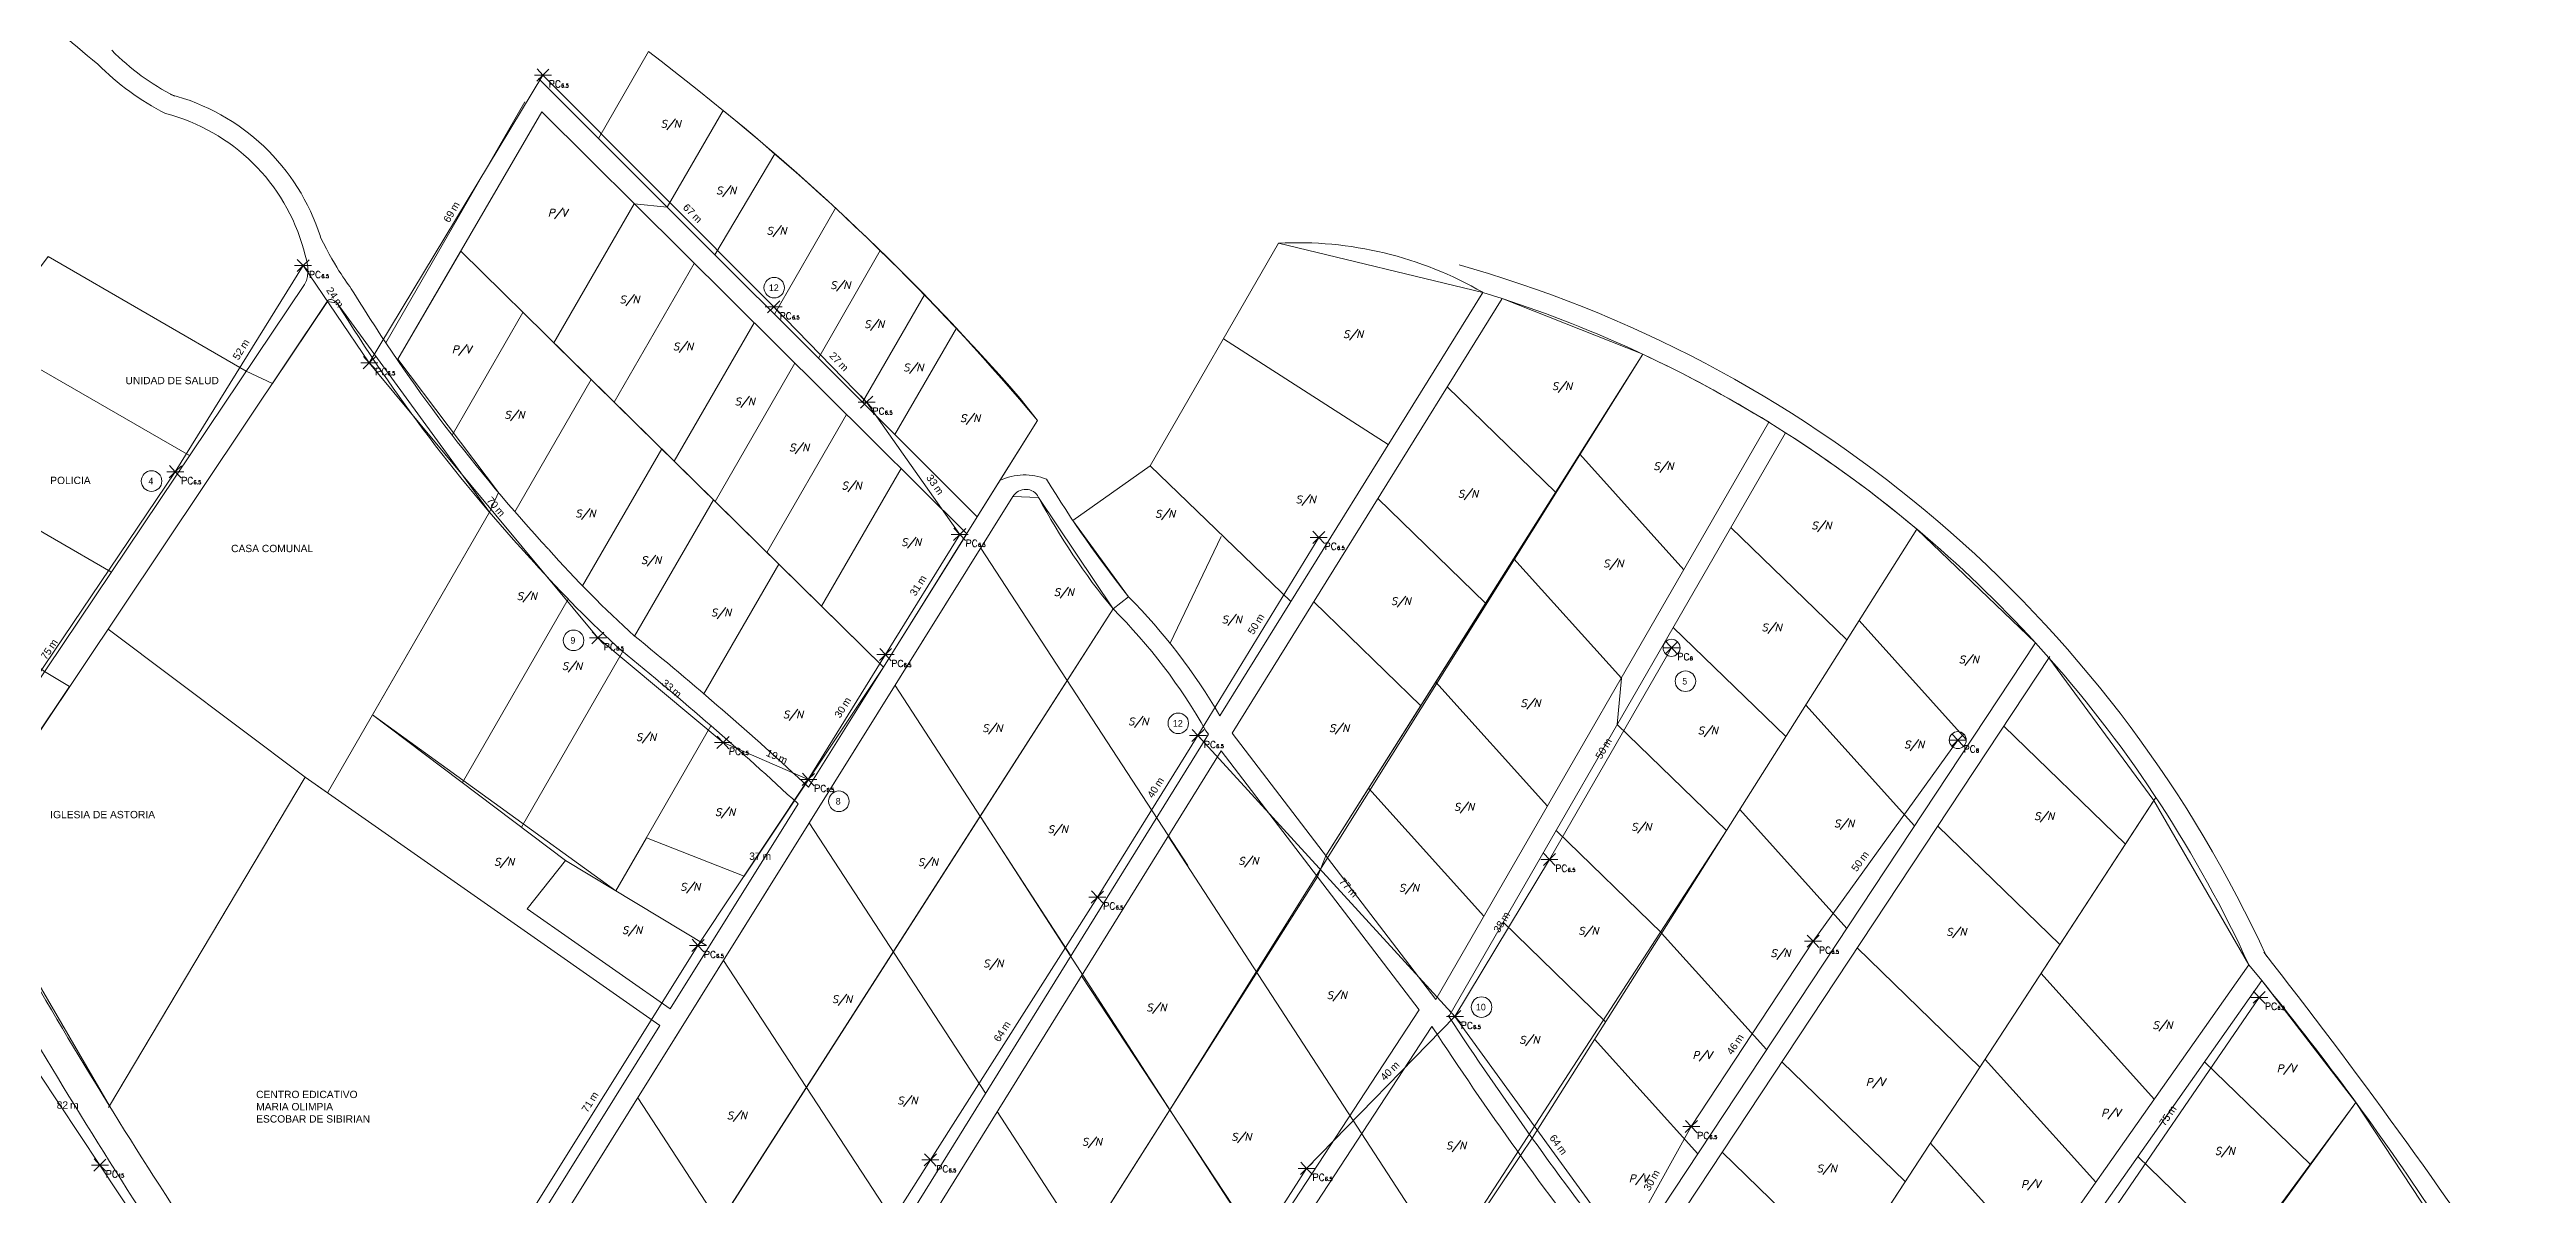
# Model space of a CAD drawing. Header units: metres. Extents: x 276196 to 280123, y 1482787 to 1490589.
# Drawn here: x 279075 to 279581, y 1488593 to 1488827 of the extents above; entities that cross this region are included whole.
import ezdxf
from ezdxf.enums import TextEntityAlignment as Align

# ---------------------------------------------------------------- set-up
doc = ezdxf.new("R2010")
doc.units = ezdxf.units.M
for name, color, linetype, lineweight in [('_ADDRESSDIBUJO', 7, 'Continuous', 0), ('_HOUSECOUNT', 7, 'Continuous', 0), ('_LOTLINE', 4, 'Continuous', 0), ('_MICROZONES', 2, 'Continuous', 0), ('_POLEPED', 7, 'Continuous', 0), ('_STRAND', 3, 'Continuous', 0), ('_STRANDDISTANCE', 3, 'Continuous', 0)]:
    doc.layers.add(name, color=color, linetype=linetype, lineweight=lineweight)
doc.styles.add('Address', font='ITALICS.shx', dxfattribs={"height": 1.5})
doc.styles.add('ROMANS', font='romans.shx', dxfattribs={"height": 0.2})
doc.styles.get("Standard").update_dxf_attribs({"font": 'arial.ttf'})
doc.styles.add('StrandDistance0', font='ENGINEERING.shx', dxfattribs={"height": 1.5})
doc.styles.add('Style-ENGINEERING', font='ENGINEERING.shx')

# ---------------------------------------------------------------- blocks, each defined once
blk = doc.blocks.new('PC6.5')
at = {"layer": '_POLEPED', "color": 1}
for p, q in [((-1.74, 0), (0, 0)), ((-1.24, -1.22), (0, 0)), ((-1.19, 1.27), (0, 0)), ((0, 0), (1.24, 1.22)), ((0, 0), (1.74, 0)), ((0, 0), (1.19, -1.27))]:
    blk.add_line(p, q, dxfattribs=at)
at = {"layer": '_POLEPED', "linetype": 'Continuous', "attachment_point": 7, "rotation": 359.6478, "line_spacing_factor": 0.72, "style": 'StrandDistance0'}
for s, insert, char_height in [('\\Fromans;PC', (1.18, -2.51), 1.3914), ('\\Fromans;6.5', (3.72, -2.51), 0.7317)]:
    blk.add_mtext(s, dxfattribs=dict(at, insert=insert, char_height=char_height))
blk = doc.blocks.new('PC8_N')
at = {"layer": '_POLEPED', "color": 1}
for p, q in [((-1.24, -1.22), (1.24, 1.22)), ((-1.19, 1.27), (1.19, -1.27)), ((-1.74, 0), (1.74, 0))]:
    blk.add_line(p, q, dxfattribs=at)
blk.add_circle((0, 0), 1.74, dxfattribs=at)
at = {"layer": '_POLEPED', "linetype": 'Continuous', "style": 'ROMANS'}
for s, height, p in [('PC', 1.391, (1.18, -2.51)), ('8', 0.732, (3.72, -2.51))]:
    blk.add_text(s, height=height, rotation=359.6478, dxfattribs=at).set_placement(p)
blk = doc.blocks.new('SN')
at = {"layer": '_ADDRESSDIBUJO', "color": 7, "linetype": 'Continuous', "lineweight": 0, "style": 'Address'}
blk.add_text('S/N', height=1.5, dxfattribs=at).set_placement((2, 0), align=Align.CENTER)
blk = doc.blocks.new('PV')
at = {"layer": '_ADDRESSDIBUJO', "color": 7, "linetype": 'Continuous', "lineweight": 0, "style": 'Address'}
blk.add_text('P/V', height=1.5, dxfattribs=at).set_placement((2.09, 0.23), align=Align.CENTER)
blk = doc.blocks.new('HCRES_4')
at = {"layer": '_HOUSECOUNT', "color": 1, "linetype": 'Continuous', "lineweight": 0}
blk.add_circle((0.14, 0), 2.1, dxfattribs=at)
at = {"layer": '_HOUSECOUNT', "color": 7, "linetype": 'Continuous', "lineweight": 0, "style": 'Style-ENGINEERING'}
blk.add_text('4', height=1.35, dxfattribs=at).set_placement((0, 0), align=Align.MIDDLE_CENTER)
blk = doc.blocks.new('HCRES_9')
at = {"layer": '_HOUSECOUNT', "color": 1, "linetype": 'Continuous', "lineweight": 0}
blk.add_circle((0.14, 0), 2.1, dxfattribs=at)
at = {"layer": '_HOUSECOUNT', "color": 7, "linetype": 'Continuous', "lineweight": 0, "style": 'Style-ENGINEERING'}
blk.add_text('9', height=1.35, dxfattribs=at).set_placement((0, 0), align=Align.MIDDLE_CENTER)
blk = doc.blocks.new('HCRES_12')
at = {"layer": '_HOUSECOUNT', "color": 1, "linetype": 'Continuous', "lineweight": 0}
blk.add_ellipse((0, 0), major_axis=(-1.48, 1.48), ratio=1, start_param=3.926991, end_param=10.210176, dxfattribs=at)
at = {"layer": '_HOUSECOUNT', "color": 7, "linetype": 'Continuous', "lineweight": 0, "style": 'Style-ENGINEERING'}
blk.add_text('12', height=1.35, dxfattribs=at).set_placement((-0.08, 0), align=Align.MIDDLE_CENTER)
blk = doc.blocks.new('HCRES_8')
at = {"layer": '_HOUSECOUNT', "color": 1, "linetype": 'Continuous', "lineweight": 0}
blk.add_circle((0.14, 0), 2.1, dxfattribs=at)
at = {"layer": '_HOUSECOUNT', "color": 7, "linetype": 'Continuous', "lineweight": 0, "style": 'Style-ENGINEERING'}
blk.add_text('8', height=1.35, dxfattribs=at).set_placement((0, 0), align=Align.MIDDLE_CENTER)
blk = doc.blocks.new('HCRES_10')
at = {"layer": '_HOUSECOUNT', "color": 1, "linetype": 'Continuous', "lineweight": 0}
blk.add_circle((0.14, 0), 2.1, dxfattribs=at)
at = {"layer": '_HOUSECOUNT', "color": 7, "linetype": 'Continuous', "lineweight": 0, "style": 'Style-ENGINEERING'}
blk.add_text('10', height=1.35, dxfattribs=at).set_placement((0, 0), align=Align.MIDDLE_CENTER)
blk = doc.blocks.new('HCRES_5')
at = {"layer": '_HOUSECOUNT', "color": 1, "linetype": 'Continuous', "lineweight": 0}
blk.add_circle((0.14, 0), 2.1, dxfattribs=at)
at = {"layer": '_HOUSECOUNT', "color": 7, "linetype": 'Continuous', "lineweight": 0, "style": 'Style-ENGINEERING'}
blk.add_text('5', height=1.35, dxfattribs=at).set_placement((0, 0), align=Align.MIDDLE_CENTER)
blk = doc.blocks.new('LONGITUD_RED')
at = {"layer": '_STRANDDISTANCE'}
blk.add_text('m', height=1.5, dxfattribs=at).set_placement((1.57, 0))
at = {"layer": '_STRANDDISTANCE', "flags": 4}
blk.add_attdef('?', text='', height=1.5, dxfattribs=at).set_placement((1.17, 0), align=Align.RIGHT)
blk = doc.blocks.new('PC15_E')
at = {"layer": '_POLEPED', "color": 1}
for p, q in [((-1.74, 0), (0, 0)), ((-1.19, 1.27), (0, 0)), ((0, 0), (1.24, 1.22)), ((0, 0), (1.74, 0)), ((-1.24, -1.22), (0, 0)), ((0, 0), (1.19, -1.27))]:
    blk.add_line(p, q, dxfattribs=at)
at = {"layer": '_POLEPED', "linetype": 'Continuous', "style": 'ROMANS'}
for s, height, p in [('PC', 1.391, (1.18, -2.51)), ('15', 0.732, (3.72, -2.51))]:
    blk.add_text(s, height=height, rotation=359.6478, dxfattribs=at).set_placement(p)

msp = doc.modelspace()

# ---------------------------------------------------------------- linework, layer by layer
at = {"layer": '_LOTLINE'}
for p, q in [((279197.54, 1488826.1), (279187.31, 1488808.39)), ((279264.74, 1488731.08), (279175.08, 1488820.6)), ((279143.86, 1488766.59), (279172.29, 1488815.83)), ((279146.3, 1488763.26), (279175.76, 1488813.83)), ((279212.8, 1488814.1), (279201.39, 1488794.34)), ((279262.57, 1488727.6), (279175.73, 1488813.79)), ((279223.35, 1488805.23), (279211.12, 1488784.62)), ((279194.63, 1488795.04), (279178.22, 1488766.61)), ((279235.76, 1488794.13), (279223.28, 1488772.48)), ((279074.84, 1488784.22), (279115.34, 1488760.83)), ((279245.57, 1488700.36), (279159.17, 1488785.35)), ((279244.89, 1488785.47), (279232.3, 1488763.47)), ((279300.05, 1488741.49), (279326.31, 1488786.97)), ((279053.18, 1488668.3), (279127.24, 1488778.55)), ((279206.9, 1488782.85), (279190.53, 1488754.5)), ((279369.22, 1488780.75), (279363.22, 1488782.52)), ((279056.9, 1488663.07), (279132.05, 1488775.24)), ((279253.97, 1488776.42), (279241.3, 1488754.48)), ((279314.32, 1488690.41), (279368.04, 1488776.92)), ((279316.81, 1488686.85), (279371.97, 1488775.67)), ((279368.04, 1488776.92), (279366.88, 1488775.06)), ((279171.89, 1488772.84), (279157.41, 1488747.77)), ((279219.15, 1488770.7), (279202.82, 1488742.41)), ((279260.47, 1488769.63), (279247.91, 1488747.88)), ((279062.53, 1488767.37), (279103.74, 1488743.57)), ((279348.72, 1488745.81), (279315.05, 1488767.46)), ((279336, 1488661.78), (279400.78, 1488764.27)), ((279185.83, 1488759.12), (279170.24, 1488732.11)), ((279227.46, 1488762.45), (279211.16, 1488734.21)), ((279277.02, 1488750.76), (279273.51, 1488755.23)), ((279360.75, 1488757.61), (279382.95, 1488736.06)), ((279238.03, 1488751.96), (279221.76, 1488723.78)), ((279269.37, 1488738.5), (279277.02, 1488750.76)), ((279358.45, 1488632.45), (279426.53, 1488750.37)), ((279361.08, 1488629), (279429.92, 1488748.24)), ((279045.22, 1488744.35), (279087.7, 1488719.83)), ((279200.24, 1488744.95), (279184.07, 1488716.96)), ((279409.14, 1488720.25), (279387.88, 1488743.86)), ((279249.16, 1488740.91), (279232.93, 1488712.79)), ((279264.74, 1488731.08), (279269.37, 1488738.5)), ((279300.05, 1488741.49), (279284.28, 1488730.32)), ((279328.82, 1488713.77), (279300.05, 1488741.49)), ((279142.64, 1488527.91), (279272.03, 1488735.2)), ((279210.8, 1488734.56), (279194.71, 1488706.7)), ((279346.59, 1488734.8), (279368.63, 1488713.4)), ((279165.04, 1488732.02), (279131.94, 1488674.69)), ((279378.14, 1488604.12), (279456.74, 1488728.56)), ((279418.75, 1488728.89), (279442.43, 1488705.91)), ((279230.27, 1488675.86), (279262.57, 1488727.6)), ((279265.45, 1488724.67), (279307.76, 1488659.84)), ((279304.14, 1488705.24), (279314.59, 1488727.07)), ((279224.19, 1488721.39), (279208.89, 1488694.88)), ((279396.36, 1488698.11), (279374.38, 1488722.5)), ((279181.15, 1488714.23), (279159.55, 1488676.81)), ((279333.49, 1488713.71), (279355.39, 1488692.45)), ((279087.1, 1488708.14), (279127.36, 1488677.9)), ((279158.6, 1488503.38), (279292.49, 1488712.27)), ((279406.96, 1488708.47), (279429.96, 1488686.15)), ((279466.84, 1488685.59), (279444.95, 1488709.89)), ((279192.42, 1488703.79), (279171.58, 1488667.69)), ((279397.32, 1488578.77), (279480.98, 1488705.32)), ((279400.21, 1488575.89), (279483.91, 1488702.51)), ((279247.93, 1488696.59), (279283.87, 1488641.38)), ((279381.24, 1488671.93), (279358.43, 1488697.26)), ((279456.27, 1488667.94), (279434.04, 1488692.61)), ((279180.61, 1488660.84), (279141.14, 1488690.62)), ((279210.32, 1488688.36), (279190.86, 1488654.66)), ((279311.99, 1488686.67), (279311.46, 1488687.37)), ((279395.5, 1488688.62), (279417.83, 1488666.95)), ((279474.52, 1488688.3), (279499.38, 1488664.17)), ((279178.85, 1488472.25), (279311.99, 1488686.67)), ((279181.26, 1488468.55), (279314.59, 1488683.27)), ((279355.06, 1488630.32), (279314.59, 1488683.27)), ((279358.45, 1488632.45), (279316.81, 1488686.85)), ((279127.36, 1488677.9), (279087.18, 1488610.37)), ((279199.86, 1488627.14), (279127.36, 1488677.9)), ((279225.9, 1488668.85), (279228.11, 1488672.4)), ((279368.27, 1488649.45), (279344.73, 1488675.59)), ((279423.57, 1488548.02), (279505.61, 1488673.72)), ((279201.98, 1488630.54), (279225.9, 1488668.85)), ((279230.4, 1488668.52), (279266.44, 1488613.31)), ((279442.41, 1488646.98), (279420.55, 1488671.25)), ((279461.03, 1488667.89), (279485.99, 1488643.66)), ((279217.08, 1488657.65), (279197.13, 1488665.51)), ((279303.75, 1488665.82), (279344.22, 1488603.62)), ((279383.01, 1488666.98), (279404.6, 1488646.02)), ((279172.77, 1488650.99), (279180.61, 1488660.84)), ((279209.4, 1488643.48), (279180.61, 1488660.84)), ((279334.28, 1488657.5), (279198.06, 1488442.73)), ((279201.98, 1488630.54), (279172.77, 1488650.99)), ((279372.18, 1488648.24), (279393.15, 1488627.89)), ((279426.03, 1488622.21), (279404.59, 1488646)), ((279444.56, 1488642.98), (279469.65, 1488618.63)), ((279212.88, 1488640.45), (279248.96, 1488585.17)), ((279286.06, 1488637.32), (279322.93, 1488581.28)), ((279438.74, 1488517.59), (279524.59, 1488639.54)), ((279505.25, 1488612.08), (279482.13, 1488637.75)), ((279440.76, 1488513.52), (279527.22, 1488636.34)), ((279140.23, 1488531.61), (279199.86, 1488627.14)), ((279215.05, 1488416.62), (279355.06, 1488630.32)), ((279217.43, 1488412.96), (279357.63, 1488626.95)), ((279357.81, 1488626.71), (279357.63, 1488626.95)), ((279411.97, 1488600.94), (279390.9, 1488624.33)), ((279429.18, 1488619.72), (279454.39, 1488595.25)), ((279493.31, 1488595.1), (279470.69, 1488620.21)), ((279515.54, 1488619.73), (279537.13, 1488598.78)), ((279195.36, 1488612.37), (279231.49, 1488557.02)), ((279454.21, 1488486.48), (279546.47, 1488611.43)), ((279268.82, 1488609.55), (279304.99, 1488553.9)), ((279344.22, 1488603.62), (279378.7, 1488550.62)), ((279416.99, 1488601.27), (279442.29, 1488576.71)), ((279481.66, 1488578.57), (279459.54, 1488603.13)), ((279233.44, 1488388.34), (279375.76, 1488600.58)), ((279501.93, 1488600.41), (279523.14, 1488579.83))]:
    msp.add_line(p, q, dxfattribs=at)
for centre, radius, start, end in [((279212.89, 1488983.41), 204.7, 219.209, 231.3395), ((279123.23, 1488861.36), 49.75, 224.6877, 243.0175), ((278895.12, 1488425.76), 501.73, 41.0462, 52.9322), ((279123.23, 1488861.36), 53.75, 224.6877, 243.0175), ((279088.87, 1488775.07), 43.67, 17.6447, 75.4417), ((279088.87, 1488775.07), 39.67, 15.4417, 75.4417), ((279330.19, 1488711.38), 75.69, 60, 92.9409), ((279292.63, 1488533.1), 259.22, 24.6487, 72.8136), ((279427.04, 1488955.58), 344.42, 211.6763, 222.7609), ((279427.04, 1488955.58), 340.42, 211.6763, 222.7609), ((279292.63, 1488533.1), 255.22, 58.3537, 71.8874), ((279292.63, 1488533.1), 255.22, 42.4377, 57.4551), ((279274.38, 1488727.97), 11.66, 67.2959, 115.4411), ((279488.42, 1488867.2), 245.78, 211.5145, 218.3375), ((279274.61, 1488733.69), 2.99, 26.8227, 149.7054), ((279394.29, 1488796.71), 132.26, 207.7886, 219.6703), ((279348.55, 1488876.88), 229.41, 221.6568, 227.8859), ((279348.55, 1488876.88), 233.41, 221.6568, 227.8859), ((279210.91, 1488630.35), 119.58, 30.1485, 44.8895), ((279209.77, 1488629.6), 116.95, 29.5985, 44.9828), ((278722.98, 1488127.11), 743.31, 47.18972, 50.87413), ((278722.98, 1488127.11), 747.31, 47.24843, 50.87413), ((279292.63, 1488533.1), 255.22, 24.6487, 41.5099), ((280029.76, 1489194.25), 1108.42, 208.63453, 215.96483), ((280029.76, 1489194.25), 1114.42, 208.56407, 215.96483), ((278546.4, 1487874.52), 1245.82, 33.82664, 38.03303), ((279063.08, 1488257.78), 598.94, 33.77005, 39.20037), ((279978.04, 1489033.83), 741.92, 213.25766, 217.99087), ((279978.04, 1489033.83), 737.92, 213.25766, 217.99087)]:
    msp.add_arc(centre, radius, start, end, dxfattribs=at)
for points in [[(279127.24, 1488778.55), (279128.55, 1488780.51), (279127.73, 1488783.35), (279127.11, 1488785.63)], [(279130.48, 1488788.3), (279134.01, 1488781.05), (279135.95, 1488779.07), (279137.33, 1488776.82)], [(279132.05, 1488775.24), (279132.41, 1488775.78), (279133.58, 1488775.27), (279133.93, 1488774.72)]]:
    msp.add_open_spline(points, degree=3, dxfattribs=at)
at = {"layer": '_MICROZONES'}
for points in [[(279194.63, 1488795.04), (279178.22, 1488766.61), (279245.57, 1488700.36), (279262.49, 1488727.48), (279264.74, 1488731.08), (279277.02, 1488750.76, 0.048139), (279212.8, 1488814.1), (279201.39, 1488794.34)], [(279374.38, 1488722.5), (279396.36, 1488698.11), (279395.5, 1488688.62), (279417.83, 1488666.95), (279456.74, 1488728.56, 0.032624), (279429.92, 1488748.24), (279426.53, 1488750.37, 0.02869), (279400.78, 1488764.27)]]:
    msp.add_lwpolyline(points, format="xyb", close=True, dxfattribs=at)
for points in [[(279087.38, 1488610.71), (279127.36, 1488677.9), (279131.94, 1488674.69), (279165.04, 1488732.02), (279133.93, 1488774.72), (279131.94, 1488775.08), (279120.69, 1488758.29), (279115.34, 1488760.83), (279074.84, 1488784.22), (279033.71, 1488729.03), (279053.83, 1488714.32), (279074.13, 1488699.49), (279079.21, 1488696.37), (279056.9, 1488663.07)], [(279165.04, 1488732.02), (279141.14, 1488690.62), (279190.86, 1488654.66), (279197.13, 1488665.51), (279217.08, 1488657.65), (279245.57, 1488700.36), (279159.17, 1488785.35), (279146.3, 1488763.26), (279166.9, 1488736)], [(279292.49, 1488712.27), (279265.31, 1488669.88), (279304.1, 1488609.91), (279400.78, 1488764.27), (279371.97, 1488775.67), (279368.04, 1488776.92), (279326.31, 1488786.97), (279300.05, 1488741.49), (279284.28, 1488730.32), (279295.63, 1488714.75)], [(279158.6, 1488503.38), (279292.49, 1488712.27), (279277.28, 1488735.04), (279272.03, 1488735.2), (279142.64, 1488527.91)], [(279342.42, 1488550.85), (279381.31, 1488491.04), (279419.16, 1488547.75), (279423.57, 1488548.02), (279505.21, 1488673.1), (279483.74, 1488702.25), (279480.98, 1488705.32), (279456.74, 1488728.56), (279378.14, 1488604.12), (279375.76, 1488600.58)], [(279304.1, 1488609.91), (279342.42, 1488550.85), (279417.83, 1488666.95), (279395.5, 1488688.62), (279396.36, 1488698.11), (279374.38, 1488722.5), (279336, 1488661.78), (279334.28, 1488657.5)], [(279381.31, 1488491.04), (279418.24, 1488435.39), (279546.47, 1488611.43), (279527.22, 1488636.34), (279524.59, 1488639.54), (279505.21, 1488673.1), (279423.57, 1488548.02), (279419.16, 1488547.75)], [(279198.06, 1488442.73), (279304.1, 1488609.91), (279265.31, 1488669.88), (279158.6, 1488503.38)], [(279493.17, 1488539.24), (279511.5, 1488519.93), (279528.19, 1488536.83), (279550.75, 1488522.15), (279578.95, 1488562.11), (279546.47, 1488611.43)], [(279233.44, 1488388.34), (279342.42, 1488550.85), (279304.1, 1488609.91), (279198.06, 1488442.73)]]:
    msp.add_lwpolyline(points, close=True, dxfattribs=at)
at = {"layer": '_STRAND'}
for p, q in [((279175.97, 1488821.32), (279140.49, 1488762.55)), ((279223.14, 1488773.94), (279175.97, 1488821.32)), ((279100.85, 1488740.27), (279126.96, 1488782.38)), ((279140.49, 1488762.55), (279126.96, 1488782.38)), ((279242.12, 1488754.48), (279223.14, 1488773.94)), ((279187.21, 1488706.31), (279140.49, 1488762.55)), ((279261.15, 1488727.48), (279242.12, 1488754.48)), ((279058.84, 1488678.14), (279100.85, 1488740.27)), ((279245.98, 1488702.92), (279261.15, 1488727.48)), ((279309.84, 1488686.36), (279334.53, 1488726.86)), ((279212.78, 1488684.96), (279187.21, 1488706.31)), ((279230.21, 1488677.4), (279245.98, 1488702.92)), ((279381.66, 1488661.07), (279406.62, 1488704.3)), ((279230.21, 1488677.4), (279212.78, 1488684.96)), ((279289.28, 1488653.38), (279309.84, 1488686.36)), ((279362.35, 1488628.98), (279309.84, 1488686.36)), ((279435.54, 1488644.35), (279465.11, 1488685.45)), ((279207.66, 1488643.48), (279230.21, 1488677.4)), ((279085.44, 1488598.63), (279039.98, 1488666.88)), ((279362.35, 1488628.98), (279381.66, 1488661.07)), ((279255.18, 1488599.67), (279289.28, 1488653.38)), ((279169.92, 1488583.17), (279207.66, 1488643.48)), ((279410.65, 1488606.48), (279435.54, 1488644.35)), ((279483.27, 1488569.5), (279526.71, 1488632.89)), ((279332.05, 1488597.94), (279362.35, 1488628.98)), ((279396.77, 1488581.54), (279362.35, 1488628.98)), ((279396.77, 1488581.54), (279410.65, 1488606.48)), ((279109.2, 1488562.79), (279085.44, 1488598.63)), ((279235.85, 1488569.28), (279255.18, 1488599.67)), ((279319.54, 1488578.53), (279332.05, 1488597.94))]:
    msp.add_line(p, q, dxfattribs=at)

# ---------------------------------------------------------------- block references
at = {"layer": '_ADDRESSDIBUJO'}
for name, p in [('SN', (279200.07, 1488810.62)), ('SN', (279211.42, 1488796.96)), ('PV', (279176.89, 1488792.2)), ('SN', (279221.71, 1488788.77)), ('SN', (279234.73, 1488777.64)), ('SN', (279191.67, 1488774.7)), ('SN', (279241.67, 1488769.66)), ('PV', (279157.27, 1488764.28)), ('SN', (279202.59, 1488765.14)), ('SN', (279249.65, 1488760.84)), ('SN', (279382.22, 1488756.99)), ('SN', (279215.2, 1488753.9)), ('SN', (279168.14, 1488751.17)), ('SN', (279226.33, 1488744.45)), ('SN', (279237.04, 1488736.68)), ('SN', (279329.83, 1488733.86)), ('SN', (279363.02, 1488735.04)), ('SN', (279182.64, 1488731.01)), ('SN', (279301.13, 1488730.95)), ('SN', (279196.08, 1488721.46)), ('SN', (279249.23, 1488725.13)), ('SN', (279170.66, 1488714.11)), ('SN', (279280.42, 1488714.94)), ('SN', (279349.3, 1488713.1)), ('SN', (279210.36, 1488710.75)), ('SN', (279314.72, 1488709.36)), ('SN', (279465.36, 1488701.18)), ('SN', (279179.9, 1488699.83)), ('SN', (279225.07, 1488689.96)), ('SN', (279265.8, 1488687.16)), ('SN', (279295.63, 1488688.53)), ('SN', (279336.68, 1488687.16)), ('SN', (279195.03, 1488685.33)), ('SN', (279454.18, 1488683.77)), ('SN', (279211.2, 1488670)), ('SN', (279279.16, 1488666.47)), ('SN', (279439.88, 1488667.65)), ('SN', (279480.76, 1488669.17)), ('SN', (279166.04, 1488659.83)), ('SN', (279252.64, 1488659.73)), ('SN', (279318.13, 1488660)), ('SN', (279204.07, 1488654.7)), ('SN', (279192.18, 1488645.9)), ('SN', (279462.82, 1488645.52)), ('SN', (279426.88, 1488641.14)), ('SN', (279265.99, 1488639.04)), ('SN', (279235.08, 1488631.75)), ('SN', (279299.33, 1488630.07)), ('SN', (279336.18, 1488632.6)), ('SN', (279504.95, 1488626.48)), ('PV', (279410.77, 1488620.09)), ('PV', (279446.19, 1488614.59)), ('PV', (279530.17, 1488617.39)), ('SN', (279248.44, 1488611.06)), ('SN', (279213.6, 1488608.01)), ('PV', (279494.3, 1488608.29)), ('SN', (279286.16, 1488602.64)), ('SN', (279316.69, 1488603.64)), ('SN', (279360.57, 1488601.86)), ('SN', (279517.69, 1488600.75)), ('PV', (279397.77, 1488594.88)), ('SN', (279436.31, 1488597.18)), ('PV', (279477.92, 1488593.74))]:
    msp.add_blockref(name, p, dxfattribs=at)
at = {"layer": '_MICROZONES', "zscale": 0.001}
for name, p in [('HCRES_12', (279223.24, 1488777.88)), ('SN', (279339.55, 1488767.64)), ('SN', (279261.27, 1488750.44)), ('HCRES_4', (279095.85, 1488738.37)), ('SN', (279402.97, 1488740.64)), ('SN', (279435.25, 1488728.53)), ('SN', (279392.7, 1488720.76)), ('HCRES_9', (279182.1, 1488705.83)), ('SN', (279425.06, 1488707.73)), ('HCRES_5', (279409.32, 1488697.48)), ('SN', (279375.79, 1488692.26)), ('HCRES_12', (279305.81, 1488688.88)), ('SN', (279412.03, 1488686.64)), ('HCRES_8', (279236.31, 1488672.95)), ('SN', (279362.21, 1488671.05)), ('SN', (279398.43, 1488666.96)), ('SN', (279350.94, 1488654.49)), ('SN', (279387.61, 1488645.75)), ('HCRES_10', (279367.65, 1488630.9)), ('SN', (279375.55, 1488623.49))]:
    msp.add_blockref(name, p, dxfattribs=at)
at = {"layer": '_POLEPED'}
for name, p in [('PC6.5', (279175.97, 1488821.32)), ('PC6.5', (279126.96, 1488782.38)), ('PC6.5', (279223.14, 1488773.94)), ('PC6.5', (279140.49, 1488762.55)), ('PC6.5', (279242.12, 1488754.48)), ('PC6.5', (279100.85, 1488740.27)), ('PC6.5', (279261.15, 1488727.48)), ('PC6.5', (279334.53, 1488726.86)), ('PC6.5', (279187.21, 1488706.31)), ('PC6.5', (279245.98, 1488702.92)), ('PC8_N', (279406.62, 1488704.3)), ('PC6.5', (279309.84, 1488686.36)), ('PC6.5', (279212.78, 1488684.96)), ('PC8_N', (279465.11, 1488685.45)), ('PC6.5', (279230.21, 1488677.4)), ('PC6.5', (279381.66, 1488661.07)), ('PC6.5', (279289.28, 1488653.38)), ('PC6.5', (279207.66, 1488643.48)), ('PC6.5', (279435.54, 1488644.35)), ('PC6.5', (279526.71, 1488632.89)), ('PC6.5', (279362.35, 1488628.98)), ('PC6.5', (279410.65, 1488606.48)), ('PC15_E', (279085.44, 1488598.63)), ('PC6.5', (279255.15, 1488599.67)), ('PC6.5', (279332.05, 1488597.94))]:
    msp.add_blockref(name, p, dxfattribs=at)
at = {"layer": '_STRANDDISTANCE'}
ref = msp.add_blockref('LONGITUD_RED', (279157.4, 1488792.04), dxfattribs=dict(at, rotation=60.00000000002194))
ref.add_attrib('?', '69', dxfattribs={"height": 1.5, "rotation": 60}).set_placement((279157.99, 1488793.05), align=Align.RIGHT)
ref = msp.add_blockref('LONGITUD_RED', (279205.28, 1488793.3), dxfattribs=dict(at, rotation=314.8765898225586))
ref.add_attrib('?', '67', dxfattribs={"height": 1.5, "rotation": 314.8766}).set_placement((279206.1, 1488792.48), align=Align.RIGHT)
ref = msp.add_blockref('LONGITUD_RED', (279132.26, 1488776.38), dxfattribs=dict(at, rotation=304.3033894972394))
ref.add_attrib('?', '24', dxfattribs={"height": 1.5, "rotation": 304.3034}).set_placement((279132.92, 1488775.42), align=Align.RIGHT)
ref = msp.add_blockref('LONGITUD_RED', (279114.35, 1488763.95), dxfattribs=dict(at, rotation=58.19124002323566))
ref.add_attrib('?', '52', dxfattribs={"height": 1.5, "rotation": 58.1912}).set_placement((279114.97, 1488764.94), align=Align.RIGHT)
ref = msp.add_blockref('LONGITUD_RED', (279235.19, 1488763.02), dxfattribs=dict(at, rotation=314.2895481967216))
ref.add_attrib('?', '27', dxfattribs={"height": 1.5, "rotation": 314.2895}).set_placement((279236.01, 1488762.19), align=Align.RIGHT)
ref = msp.add_blockref('LONGITUD_RED', (279254.89, 1488738.1), dxfattribs=dict(at, rotation=305.1636422360397))
ref.add_attrib('?', '33', dxfattribs={"height": 1.5, "rotation": 305.1636}).set_placement((279255.56, 1488737.15), align=Align.RIGHT)
ref = msp.add_blockref('LONGITUD_RED', (279165.11, 1488733.48), dxfattribs=dict(at, rotation=310.2961867210413))
ref.add_attrib('?', '70', dxfattribs={"height": 1.5, "rotation": 310.2962}).set_placement((279165.86, 1488732.59), align=Align.RIGHT)
ref = msp.add_blockref('LONGITUD_RED', (279252.72, 1488715.73), dxfattribs=dict(at, rotation=58.29252524717803))
ref.add_attrib('?', '31', dxfattribs={"height": 1.5, "rotation": 58.2925}).set_placement((279253.33, 1488716.72), align=Align.RIGHT)
ref = msp.add_blockref('LONGITUD_RED', (279321.78, 1488707.86), dxfattribs=dict(at, rotation=58.63501502315994))
ref.add_attrib('?', '50', dxfattribs={"height": 1.5, "rotation": 58.635}).set_placement((279322.38, 1488708.85), align=Align.RIGHT)
ref = msp.add_blockref('LONGITUD_RED', (279075.08, 1488702.7), dxfattribs=dict(at, rotation=56.11038042897916))
ref.add_attrib('?', '75', dxfattribs={"height": 1.5, "rotation": 56.1104}).set_placement((279075.73, 1488703.66), align=Align.RIGHT)
ref = msp.add_blockref('LONGITUD_RED', (279200.98, 1488696.11), dxfattribs=dict(at, rotation=320.1407297938774))
ref.add_attrib('?', '33', dxfattribs={"height": 1.5, "rotation": 320.1407}).set_placement((279201.88, 1488695.36), align=Align.RIGHT)
ref = msp.add_blockref('LONGITUD_RED', (279237.31, 1488690.8), dxfattribs=dict(at, rotation=58.29252526561631))
ref.add_attrib('?', '30', dxfattribs={"height": 1.5, "rotation": 58.2925}).set_placement((279237.93, 1488691.79), align=Align.RIGHT)
ref = msp.add_blockref('LONGITUD_RED', (279222.5, 1488681.83), dxfattribs=dict(at, rotation=336.539890373873))
ref.add_attrib('?', '19', dxfattribs={"height": 1.5, "rotation": 336.5399}).set_placement((279223.57, 1488681.37), align=Align.RIGHT)
ref = msp.add_blockref('LONGITUD_RED', (279392.84, 1488682.42), dxfattribs=dict(at, rotation=60.00000002346947))
ref.add_attrib('?', '50', dxfattribs={"height": 1.5, "rotation": 60}).set_placement((279393.42, 1488683.43), align=Align.RIGHT)
ref = msp.add_blockref('LONGITUD_RED', (279301.24, 1488674.44), dxfattribs=dict(at, rotation=58.06530541454165))
ref.add_attrib('?', '40', dxfattribs={"height": 1.5, "rotation": 58.0653}).set_placement((279301.85, 1488675.43), align=Align.RIGHT)
ref = msp.add_blockref('LONGITUD_RED', (279219.29, 1488660.98), dxfattribs=at)
ref.add_attrib('?', '37', dxfattribs={"height": 1.5}).set_placement((279220.46, 1488660.98), align=Align.RIGHT)
ref = msp.add_blockref('LONGITUD_RED', (279445.12, 1488659.38), dxfattribs=dict(at, rotation=54.26794716064764))
ref.add_attrib('?', '50', dxfattribs={"height": 1.5, "rotation": 54.2679}).set_placement((279445.8, 1488660.32), align=Align.RIGHT)
ref = msp.add_blockref('LONGITUD_RED', (279339.34, 1488655.61), dxfattribs=dict(at, rotation=312.4633015849097))
ref.add_attrib('?', '77', dxfattribs={"height": 1.5, "rotation": 312.4633}).set_placement((279340.12, 1488654.75), align=Align.RIGHT)
ref = msp.add_blockref('LONGITUD_RED', (279371.99, 1488646.95), dxfattribs=dict(at, rotation=58.95368158922689))
ref.add_attrib('?', '38', dxfattribs={"height": 1.5, "rotation": 58.9537}).set_placement((279372.59, 1488647.94), align=Align.RIGHT)
ref = msp.add_blockref('LONGITUD_RED', (279269.85, 1488624.63), dxfattribs=dict(at, rotation=57.58377082054916))
ref.add_attrib('?', '64', dxfattribs={"height": 1.5, "rotation": 57.5838}).set_placement((279270.47, 1488625.61), align=Align.RIGHT)
ref = msp.add_blockref('LONGITUD_RED', (279419.65, 1488621.99), dxfattribs=dict(at, rotation=56.6800291251671))
ref.add_attrib('?', '46', dxfattribs={"height": 1.5, "rotation": 56.68}).set_placement((279420.29, 1488622.96), align=Align.RIGHT)
ref = msp.add_blockref('LONGITUD_RED', (279348.84, 1488616.58), dxfattribs=dict(at, rotation=45.69348681763099))
ref.add_attrib('?', '40', dxfattribs={"height": 1.5, "rotation": 45.6935}).set_placement((279349.65, 1488617.41), align=Align.RIGHT)
ref = msp.add_blockref('LONGITUD_RED', (279077.77, 1488610.14), dxfattribs=at)
ref.add_attrib('?', '82', dxfattribs={"height": 1.5}).set_placement((279078.94, 1488610.14), align=Align.RIGHT)
ref = msp.add_blockref('LONGITUD_RED', (279185.66, 1488610.21), dxfattribs=dict(at, rotation=57.96447725920622))
ref.add_attrib('?', '71', dxfattribs={"height": 1.5, "rotation": 57.9645}).set_placement((279186.28, 1488611.19), align=Align.RIGHT)
ref = msp.add_blockref('LONGITUD_RED', (279508.04, 1488607.41), dxfattribs=dict(at, rotation=55.57463107545868))
ref.add_attrib('?', '75', dxfattribs={"height": 1.5, "rotation": 55.5746}).set_placement((279508.7, 1488608.37), align=Align.RIGHT)
ref = msp.add_blockref('LONGITUD_RED', (279382.27, 1488603.24), dxfattribs=dict(at, rotation=305.9667355047308))
ref.add_attrib('?', '64', dxfattribs={"height": 1.5, "rotation": 305.9667}).set_placement((279382.95, 1488602.29), align=Align.RIGHT)
ref = msp.add_blockref('LONGITUD_RED', (279402.68, 1488594.22), dxfattribs=dict(at, rotation=60.90725725289325))
ref.add_attrib('?', '30', dxfattribs={"height": 1.5, "rotation": 60.9073}).set_placement((279403.25, 1488595.23), align=Align.RIGHT)

# ---------------------------------------------------------------- texts
at = {"layer": '_ADDRESSDIBUJO'}
for s, p in [('UNIDAD DE SALUD', (279090.66, 1488758.16)), ('POLICIA', (279075.28, 1488737.76)), ('CASA COMUNAL', (279112.25, 1488723.85)), ('IGLESIA DE ASTORIA', (279075.28, 1488669.48))]:
    msp.add_text(s, height=1.5, dxfattribs=at).set_placement(p)
at = {"layer": '_ADDRESSDIBUJO', "insert": (279117.37, 1488613.81), "char_height": 1.5, "attachment_point": 1}
msp.add_mtext_dynamic_manual_height_columns('CENTRO EDICATIVO\\PMARIA OLIMPIA\\PESCOBAR DE SIBIRIAN', width=49.4453, gutter_width=7.5, heights=[0], dxfattribs=at)

doc.saveas('drawing.dxf')
